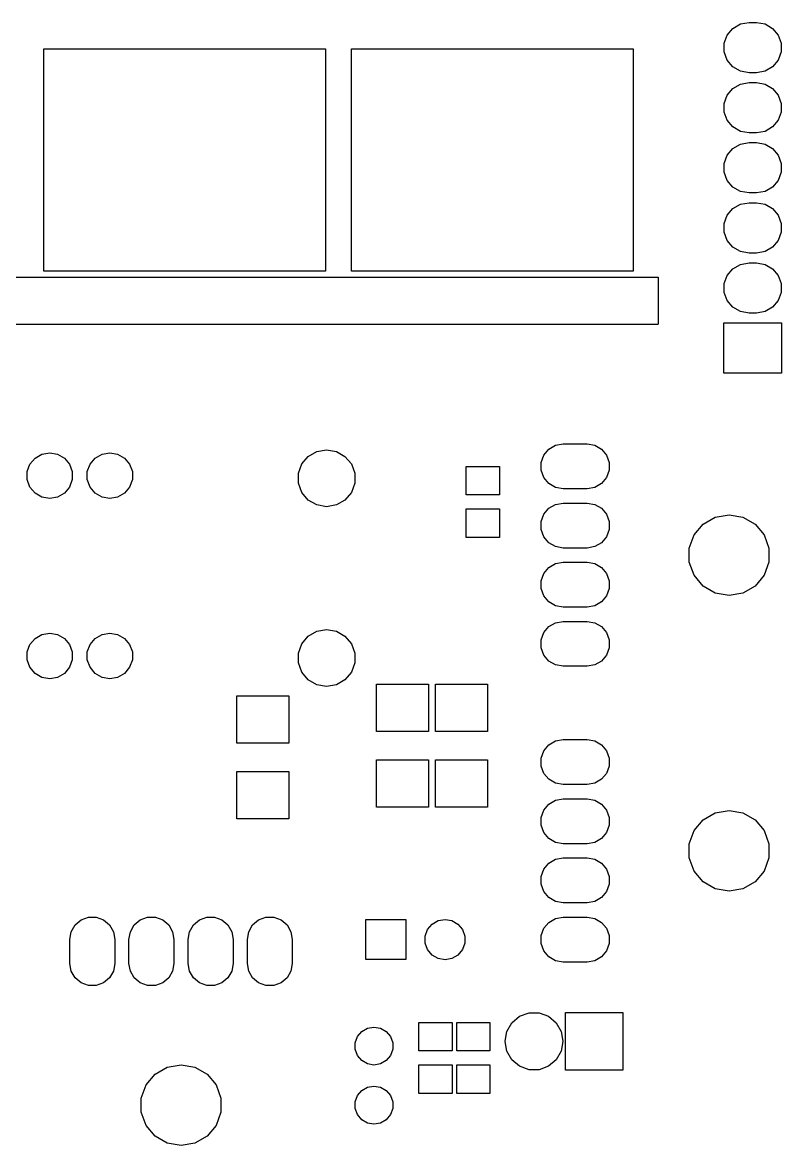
# Model space of a CAD drawing. Extents: x 0.7 to 75.7, y -92.2 to -1.9.
# Drawn here: x 43.65 to 75.72, y -92.21 to -44.74 of the extents above; entities that cross this region are included whole.
import ezdxf

# ---------------------------------------------------------------- set-up
doc = ezdxf.new("R2010")
doc.units = 0
doc.header["$MEASUREMENT"] = 0
doc.layers.add('BLACK', color=7, linetype='CONTINUOUS')

msp = doc.modelspace()

# ---------------------------------------------------------------- linework, layer by layer
at = {"layer": 'Black'}
for p, q in [((73.4218, -45.2682), (73.6593, -44.9852)), ((73.6593, -44.9852), (73.9792, -44.8005)), ((73.9792, -44.8005), (74.343, -44.7364)), ((74.343, -44.7364), (74.657, -44.7364)), ((74.657, -44.7364), (75.0208, -44.8005)), ((75.0208, -44.8005), (75.3407, -44.9852)), ((75.3407, -44.9852), (75.5781, -45.2682)), ((73.2955, -45.6153), (73.4218, -45.2682)), ((75.5781, -45.2682), (75.7045, -45.6153)), ((44.5494, -55.2495), (44.5494, -45.8503)), ((44.5494, -45.8503), (56.4506, -45.8503)), ((56.4506, -45.8503), (56.4506, -55.2495)), ((57.5494, -55.2495), (57.5494, -45.8503)), ((57.5494, -45.8503), (69.4506, -45.8503)), ((69.4506, -45.8503), (69.4506, -55.2495)), ((73.2955, -45.9847), (73.2955, -45.6153)), ((73.4218, -46.3318), (73.2955, -45.9847)), ((75.7045, -45.9847), (75.5781, -46.3318)), ((75.7045, -45.6153), (75.7045, -45.9847)), ((73.6593, -46.6148), (73.4218, -46.3318)), ((75.5781, -46.3318), (75.3407, -46.6148)), ((73.9792, -46.7995), (73.6593, -46.6148)), ((74.343, -46.8636), (73.9792, -46.7995)), ((74.657, -46.8636), (74.343, -46.8636)), ((75.0208, -46.7995), (74.657, -46.8636)), ((75.3407, -46.6148), (75.0208, -46.7995)), ((73.6593, -47.5252), (73.9792, -47.3405)), ((73.9792, -47.3405), (74.343, -47.2764)), ((74.343, -47.2764), (74.657, -47.2764)), ((74.657, -47.2764), (75.0208, -47.3405)), ((75.0208, -47.3405), (75.3407, -47.5252)), ((73.2955, -48.1553), (73.4218, -47.8082)), ((73.4218, -47.8082), (73.6593, -47.5252)), ((75.3407, -47.5252), (75.5781, -47.8082)), ((75.5781, -47.8082), (75.7045, -48.1553)), ((73.2955, -48.5247), (73.2955, -48.1553)), ((75.7045, -48.1553), (75.7045, -48.5247)), ((73.4218, -48.8718), (73.2955, -48.5247)), ((73.6593, -49.1548), (73.4218, -48.8718)), ((75.5781, -48.8718), (75.3407, -49.1548)), ((75.7045, -48.5247), (75.5781, -48.8718)), ((73.9792, -49.3395), (73.6593, -49.1548)), ((74.343, -49.4036), (73.9792, -49.3395)), ((75.0208, -49.3395), (74.657, -49.4036)), ((75.3407, -49.1548), (75.0208, -49.3395)), ((73.9792, -49.8805), (74.343, -49.8164)), ((74.657, -49.4036), (74.343, -49.4036)), ((74.343, -49.8164), (74.657, -49.8164)), ((74.657, -49.8164), (75.0208, -49.8805)), ((73.4218, -50.3482), (73.6593, -50.0652)), ((73.6593, -50.0652), (73.9792, -49.8805)), ((75.0208, -49.8805), (75.3407, -50.0652)), ((75.3407, -50.0652), (75.5781, -50.3482)), ((73.2955, -50.6953), (73.4218, -50.3482)), ((73.2955, -51.0647), (73.2955, -50.6953)), ((75.5781, -50.3482), (75.7045, -50.6953)), ((75.7045, -50.6953), (75.7045, -51.0647)), ((73.4218, -51.4118), (73.2955, -51.0647)), ((75.7045, -51.0647), (75.5781, -51.4118)), ((73.6593, -51.6948), (73.4218, -51.4118)), ((73.9792, -51.8795), (73.6593, -51.6948)), ((75.3407, -51.6948), (75.0208, -51.8795)), ((75.5781, -51.4118), (75.3407, -51.6948)), ((74.343, -51.9436), (73.9792, -51.8795)), ((74.657, -51.9436), (74.343, -51.9436)), ((75.0208, -51.8795), (74.657, -51.9436)), ((73.4218, -52.8882), (73.6593, -52.6052)), ((73.6593, -52.6052), (73.9792, -52.4205)), ((73.9792, -52.4205), (74.343, -52.3564)), ((74.343, -52.3564), (74.657, -52.3564)), ((74.657, -52.3564), (75.0208, -52.4205)), ((75.0208, -52.4205), (75.3407, -52.6052)), ((75.3407, -52.6052), (75.5781, -52.8882)), ((73.2955, -53.2353), (73.4218, -52.8882)), ((75.5781, -52.8882), (75.7045, -53.2353)), ((73.2955, -53.6047), (73.2955, -53.2353)), ((73.4218, -53.9518), (73.2955, -53.6047)), ((75.7045, -53.6047), (75.5781, -53.9518)), ((75.7045, -53.2353), (75.7045, -53.6047)), ((73.6593, -54.2348), (73.4218, -53.9518)), ((75.5781, -53.9518), (75.3407, -54.2348)), ((73.9792, -54.4195), (73.6593, -54.2348)), ((74.343, -54.4836), (73.9792, -54.4195)), ((74.657, -54.4836), (74.343, -54.4836)), ((75.0208, -54.4195), (74.657, -54.4836)), ((75.3407, -54.2348), (75.0208, -54.4195)), ((73.6593, -55.1452), (73.9792, -54.9605)), ((73.9792, -54.9605), (74.343, -54.8964)), ((74.343, -54.8964), (74.657, -54.8964)), ((74.657, -54.8964), (75.0208, -54.9605)), ((75.0208, -54.9605), (75.3407, -55.1452)), ((5.513, -55.5), (70.487, -55.5)), ((56.4506, -55.2495), (44.5494, -55.2495)), ((69.4506, -55.2495), (57.5494, -55.2495)), ((70.487, -55.5), (70.4881, -55.5002)), ((70.4881, -55.5002), (70.4893, -55.5002)), ((70.4893, -55.5002), (70.4903, -55.5006)), ((70.4903, -55.5006), (70.4914, -55.5008)), ((70.4914, -55.5008), (70.4924, -55.5014)), ((70.4924, -55.5014), (70.4935, -55.5017)), ((70.4935, -55.5017), (70.4944, -55.5025)), ((70.4944, -55.5025), (70.4954, -55.503)), ((70.4954, -55.503), (70.4961, -55.5039)), ((70.4961, -55.5039), (70.497, -55.5046)), ((70.497, -55.5046), (70.4975, -55.5056)), ((70.4975, -55.5056), (70.4983, -55.5065)), ((70.4983, -55.5065), (70.4986, -55.5076)), ((70.4986, -55.5076), (70.4992, -55.5086)), ((70.4992, -55.5086), (70.4994, -55.5097)), ((70.4994, -55.5097), (70.4998, -55.5107)), ((70.4998, -55.5107), (70.4998, -55.5119)), ((70.4998, -55.5119), (70.5, -55.513)), ((70.5, -55.513), (70.5, -57.487)), ((73.2955, -55.7753), (73.4218, -55.4282)), ((73.4218, -55.4282), (73.6593, -55.1452)), ((75.3407, -55.1452), (75.5781, -55.4282)), ((75.5781, -55.4282), (75.7045, -55.7753)), ((73.2955, -56.1447), (73.2955, -55.7753)), ((75.7045, -55.7753), (75.7045, -56.1447)), ((73.4218, -56.4918), (73.2955, -56.1447)), ((75.7045, -56.1447), (75.5781, -56.4918)), ((73.6593, -56.7748), (73.4218, -56.4918)), ((73.9792, -56.9595), (73.6593, -56.7748)), ((74.343, -57.0236), (73.9792, -56.9595)), ((75.0208, -56.9595), (74.657, -57.0236)), ((75.3407, -56.7748), (75.0208, -56.9595)), ((75.5781, -56.4918), (75.3407, -56.7748)), ((73.284, -59.5636), (73.284, -57.4364)), ((73.284, -57.4364), (75.716, -57.4364)), ((74.657, -57.0236), (74.343, -57.0236)), ((75.716, -57.4364), (75.716, -59.5636)), ((70.487, -57.5), (5.513, -57.5)), ((70.4881, -57.4998), (70.487, -57.5)), ((70.4893, -57.4998), (70.4881, -57.4998)), ((70.4903, -57.4994), (70.4893, -57.4998)), ((70.4914, -57.4992), (70.4903, -57.4994)), ((70.4924, -57.4986), (70.4914, -57.4992)), ((70.4935, -57.4983), (70.4924, -57.4986)), ((70.4944, -57.4975), (70.4935, -57.4983)), ((70.4954, -57.497), (70.4944, -57.4975)), ((70.4961, -57.4961), (70.4954, -57.497)), ((70.497, -57.4954), (70.4961, -57.4961)), ((70.4975, -57.4944), (70.497, -57.4954)), ((70.4983, -57.4935), (70.4975, -57.4944)), ((70.4986, -57.4924), (70.4983, -57.4935)), ((70.4992, -57.4914), (70.4986, -57.4924)), ((70.4994, -57.4903), (70.4992, -57.4914)), ((70.4998, -57.4893), (70.4994, -57.4903)), ((70.5, -57.487), (70.4998, -57.4881)), ((70.4998, -57.4881), (70.4998, -57.4893)), ((75.716, -59.5636), (73.284, -59.5636)), ((65.8838, -62.7723), (66.1695, -62.6073)), ((66.1695, -62.6073), (66.4945, -62.55)), ((66.4945, -62.55), (67.5055, -62.55)), ((67.5055, -62.55), (67.8305, -62.6073)), ((67.8305, -62.6073), (68.1162, -62.7723)), ((44.1793, -63.1502), (44.4697, -62.9826)), ((44.4697, -62.9826), (44.8, -62.9243)), ((44.8, -62.9243), (45.1303, -62.9826)), ((45.1303, -62.9826), (45.4207, -63.1502)), ((46.7193, -63.1502), (47.0097, -62.9826)), ((47.0097, -62.9826), (47.34, -62.9243)), ((47.34, -62.9243), (47.6703, -62.9826)), ((47.6703, -62.9826), (47.9607, -63.1502)), ((55.4568, -63.3979), (55.7257, -63.0774)), ((55.7257, -63.0774), (56.088, -62.8682)), ((56.088, -62.8682), (56.5, -62.7956)), ((56.5, -62.7956), (56.912, -62.8682)), ((56.912, -62.8682), (57.2743, -63.0774)), ((57.2743, -63.0774), (57.5432, -63.3979)), ((65.5589, -63.335), (65.6717, -63.025)), ((65.6717, -63.025), (65.8838, -62.7723)), ((68.1162, -62.7723), (68.3283, -63.025)), ((68.3283, -63.025), (68.4411, -63.335)), ((43.849, -63.7223), (43.9637, -63.4072)), ((43.9637, -63.4072), (44.1793, -63.1502)), ((45.4207, -63.1502), (45.6363, -63.4072)), ((45.6363, -63.4072), (45.751, -63.7223)), ((46.389, -63.7223), (46.5037, -63.4072)), ((46.5037, -63.4072), (46.7193, -63.1502)), ((47.9607, -63.1502), (48.1763, -63.4072)), ((48.1763, -63.4072), (48.291, -63.7223)), ((55.3137, -63.791), (55.4568, -63.3979)), ((57.5432, -63.3979), (57.6863, -63.791)), ((62.4, -64.7), (62.4, -63.5)), ((62.4, -63.5), (63.8, -63.5)), ((63.8, -63.5), (63.8, -64.7)), ((65.5589, -63.665), (65.5589, -63.335)), ((68.4411, -63.335), (68.4411, -63.665)), ((43.849, -64.0577), (43.849, -63.7223)), ((43.9637, -64.3728), (43.849, -64.0577)), ((45.751, -64.0577), (45.6363, -64.3728)), ((45.751, -63.7223), (45.751, -64.0577)), ((46.389, -64.0577), (46.389, -63.7223)), ((46.5037, -64.3728), (46.389, -64.0577)), ((48.291, -64.0577), (48.1763, -64.3728)), ((48.291, -63.7223), (48.291, -64.0577)), ((55.3137, -64.2093), (55.3137, -63.791)), ((57.6863, -63.791), (57.6863, -64.2093)), ((65.6717, -63.975), (65.5589, -63.665)), ((65.8838, -64.2277), (65.6717, -63.975)), ((68.3283, -63.975), (68.1162, -64.2277)), ((68.4411, -63.665), (68.3283, -63.975)), ((44.1793, -64.6298), (43.9637, -64.3728)), ((45.6363, -64.3728), (45.4207, -64.6298)), ((46.7193, -64.6298), (46.5037, -64.3728)), ((48.1763, -64.3728), (47.9607, -64.6298)), ((55.4568, -64.6025), (55.3137, -64.2093)), ((57.6863, -64.2093), (57.5432, -64.6025)), ((66.1695, -64.3927), (65.8838, -64.2277)), ((66.4945, -64.45), (66.1695, -64.3927)), ((67.5055, -64.45), (66.4945, -64.45)), ((67.8305, -64.3927), (67.5055, -64.45)), ((68.1162, -64.2277), (67.8305, -64.3927)), ((44.4697, -64.7974), (44.1793, -64.6298)), ((44.8, -64.8557), (44.4697, -64.7974)), ((45.1303, -64.7974), (44.8, -64.8557)), ((45.4207, -64.6298), (45.1303, -64.7974)), ((47.0097, -64.7974), (46.7193, -64.6298)), ((47.34, -64.8557), (47.0097, -64.7974)), ((47.6703, -64.7974), (47.34, -64.8557)), ((47.9607, -64.6298), (47.6703, -64.7974)), ((55.7257, -64.9229), (55.4568, -64.6025)), ((56.088, -65.1321), (55.7257, -64.9229)), ((57.2743, -64.9229), (56.912, -65.1321)), ((57.5432, -64.6025), (57.2743, -64.9229)), ((63.8, -64.7), (62.4, -64.7)), ((56.5, -65.2047), (56.088, -65.1321)), ((56.912, -65.1321), (56.5, -65.2047)), ((62.4, -66.5), (62.4, -65.3)), ((62.4, -65.3), (63.8, -65.3)), ((63.8, -65.3), (63.8, -66.5)), ((65.6717, -65.525), (65.8838, -65.2723)), ((65.8838, -65.2723), (66.1695, -65.1073)), ((66.1695, -65.1073), (66.4945, -65.05)), ((66.4945, -65.05), (67.5055, -65.05)), ((67.5055, -65.05), (67.8305, -65.1073)), ((67.8305, -65.1073), (68.1162, -65.2723)), ((68.1162, -65.2723), (68.3283, -65.525)), ((65.5589, -65.835), (65.6717, -65.525)), ((65.5589, -66.165), (65.5589, -65.835)), ((68.3283, -65.525), (68.4411, -65.835)), ((68.4411, -65.835), (68.4411, -66.165)), ((72.0221, -66.3968), (72.4031, -65.9428)), ((72.4031, -65.9428), (72.9163, -65.6464)), ((72.9163, -65.6464), (73.5, -65.5435)), ((73.5, -65.5435), (74.0837, -65.6464)), ((74.0837, -65.6464), (74.5969, -65.9428)), ((74.5969, -65.9428), (74.9779, -66.3968)), ((65.6717, -66.475), (65.5589, -66.165)), ((68.4411, -66.165), (68.3283, -66.475)), ((71.8194, -66.9537), (72.0221, -66.3968)), ((74.9779, -66.3968), (75.1806, -66.9537)), ((63.8, -66.5), (62.4, -66.5)), ((65.8838, -66.7277), (65.6717, -66.475)), ((66.1695, -66.8927), (65.8838, -66.7277)), ((66.4945, -66.95), (66.1695, -66.8927)), ((67.8305, -66.8927), (67.5055, -66.95)), ((68.1162, -66.7277), (67.8305, -66.8927)), ((68.3283, -66.475), (68.1162, -66.7277)), ((67.5055, -66.95), (66.4945, -66.95)), ((71.8194, -67.5463), (71.8194, -66.9537)), ((75.1806, -66.9537), (75.1806, -67.5463)), ((65.6717, -68.025), (65.8838, -67.7723)), ((65.8838, -67.7723), (66.1695, -67.6073)), ((66.1695, -67.6073), (66.4945, -67.55)), ((66.4945, -67.55), (67.5055, -67.55)), ((67.5055, -67.55), (67.8305, -67.6073)), ((67.8305, -67.6073), (68.1162, -67.7723)), ((68.1162, -67.7723), (68.3283, -68.025)), ((72.0221, -68.1032), (71.8194, -67.5463)), ((75.1806, -67.5463), (74.9779, -68.1032)), ((65.5589, -68.335), (65.6717, -68.025)), ((65.5589, -68.665), (65.5589, -68.335)), ((68.3283, -68.025), (68.4411, -68.335)), ((68.4411, -68.335), (68.4411, -68.665)), ((72.4031, -68.5572), (72.0221, -68.1032)), ((74.9779, -68.1032), (74.5969, -68.5572)), ((65.6717, -68.975), (65.5589, -68.665)), ((68.4411, -68.665), (68.3283, -68.975)), ((72.9163, -68.8536), (72.4031, -68.5572)), ((74.5969, -68.5572), (74.0837, -68.8536)), ((65.8838, -69.2277), (65.6717, -68.975)), ((66.1695, -69.3927), (65.8838, -69.2277)), ((68.1162, -69.2277), (67.8305, -69.3927)), ((68.3283, -68.975), (68.1162, -69.2277)), ((73.5, -68.9565), (72.9163, -68.8536)), ((74.0837, -68.8536), (73.5, -68.9565)), ((66.4945, -69.45), (66.1695, -69.3927)), ((67.5055, -69.45), (66.4945, -69.45)), ((67.8305, -69.3927), (67.5055, -69.45)), ((65.8838, -70.2723), (66.1695, -70.1073)), ((66.1695, -70.1073), (66.4945, -70.05)), ((66.4945, -70.05), (67.5055, -70.05)), ((67.5055, -70.05), (67.8305, -70.1073)), ((67.8305, -70.1073), (68.1162, -70.2723)), ((44.1793, -70.7702), (44.4697, -70.6026)), ((44.4697, -70.6026), (44.8, -70.5443)), ((44.8, -70.5443), (45.1303, -70.6026)), ((45.1303, -70.6026), (45.4207, -70.7702)), ((46.7193, -70.7702), (47.0097, -70.6026)), ((47.0097, -70.6026), (47.34, -70.5443)), ((47.34, -70.5443), (47.6703, -70.6026)), ((47.6703, -70.6026), (47.9607, -70.7702)), ((55.4568, -70.9975), (55.7257, -70.6771)), ((55.7257, -70.6771), (56.088, -70.4679)), ((56.088, -70.4679), (56.5, -70.3953)), ((56.5, -70.3953), (56.912, -70.4679)), ((56.912, -70.4679), (57.2743, -70.6771)), ((57.2743, -70.6771), (57.5432, -70.9975)), ((65.5589, -70.835), (65.6717, -70.525)), ((65.6717, -70.525), (65.8838, -70.2723)), ((68.1162, -70.2723), (68.3283, -70.525)), ((68.3283, -70.525), (68.4411, -70.835)), ((43.849, -71.3423), (43.9637, -71.0272)), ((43.9637, -71.0272), (44.1793, -70.7702)), ((45.4207, -70.7702), (45.6363, -71.0272)), ((45.6363, -71.0272), (45.751, -71.3423)), ((46.389, -71.3423), (46.5037, -71.0272)), ((46.5037, -71.0272), (46.7193, -70.7702)), ((47.9607, -70.7702), (48.1763, -71.0272)), ((48.1763, -71.0272), (48.291, -71.3423)), ((55.3137, -71.3907), (55.4568, -70.9975)), ((57.5432, -70.9975), (57.6863, -71.3907)), ((65.5589, -71.165), (65.5589, -70.835)), ((65.6717, -71.475), (65.5589, -71.165)), ((68.4411, -71.165), (68.3283, -71.475)), ((68.4411, -70.835), (68.4411, -71.165)), ((43.849, -71.6777), (43.849, -71.3423)), ((43.9637, -71.9928), (43.849, -71.6777)), ((45.751, -71.6777), (45.6363, -71.9928)), ((45.751, -71.3423), (45.751, -71.6777)), ((46.389, -71.6777), (46.389, -71.3423)), ((46.5037, -71.9928), (46.389, -71.6777)), ((48.291, -71.6777), (48.1763, -71.9928)), ((48.291, -71.3423), (48.291, -71.6777)), ((55.3137, -71.809), (55.3137, -71.3907)), ((57.6863, -71.3907), (57.6863, -71.809)), ((65.8838, -71.7277), (65.6717, -71.475)), ((68.3283, -71.475), (68.1162, -71.7277)), ((44.1793, -72.2497), (43.9637, -71.9928)), ((45.6363, -71.9928), (45.4207, -72.2497)), ((46.7193, -72.2497), (46.5037, -71.9928)), ((48.1763, -71.9928), (47.9607, -72.2497)), ((55.4568, -72.2021), (55.3137, -71.809)), ((57.6863, -71.809), (57.5432, -72.2021)), ((66.1695, -71.8927), (65.8838, -71.7277)), ((66.4945, -71.95), (66.1695, -71.8927)), ((67.5055, -71.95), (66.4945, -71.95)), ((67.8305, -71.8927), (67.5055, -71.95)), ((68.1162, -71.7277), (67.8305, -71.8927)), ((44.4697, -72.4174), (44.1793, -72.2497)), ((44.8, -72.4757), (44.4697, -72.4174)), ((45.1303, -72.4174), (44.8, -72.4757)), ((45.4207, -72.2497), (45.1303, -72.4174)), ((47.0097, -72.4174), (46.7193, -72.2497)), ((47.34, -72.4757), (47.0097, -72.4174)), ((47.6703, -72.4174), (47.34, -72.4757)), ((47.9607, -72.2497), (47.6703, -72.4174)), ((55.7257, -72.5226), (55.4568, -72.2021)), ((56.088, -72.7318), (55.7257, -72.5226)), ((57.2743, -72.5226), (56.912, -72.7318)), ((57.5432, -72.2021), (57.2743, -72.5226)), ((56.5, -72.8044), (56.088, -72.7318)), ((56.912, -72.7318), (56.5, -72.8044)), ((58.6, -74.7), (58.6, -72.7)), ((58.6, -72.7), (60.8, -72.7)), ((60.8, -72.7), (60.8, -74.7)), ((61.1, -74.7), (61.1, -72.7)), ((61.1, -72.7), (63.3, -72.7)), ((63.3, -72.7), (63.3, -74.7)), ((52.7, -75.2), (52.7, -73.2)), ((52.7, -73.2), (54.9, -73.2)), ((54.9, -73.2), (54.9, -75.2)), ((60.8, -74.7), (58.6, -74.7)), ((63.3, -74.7), (61.1, -74.7)), ((54.9, -75.2), (52.7, -75.2)), ((65.6717, -75.525), (65.8838, -75.2723)), ((65.8838, -75.2723), (66.1695, -75.1073)), ((66.1695, -75.1073), (66.4945, -75.05)), ((66.4945, -75.05), (67.5055, -75.05)), ((67.5055, -75.05), (67.8305, -75.1073)), ((67.8305, -75.1073), (68.1162, -75.2723)), ((68.1162, -75.2723), (68.3283, -75.525)), ((58.6, -77.9), (58.6, -75.9)), ((58.6, -75.9), (60.8, -75.9)), ((60.8, -75.9), (60.8, -77.9)), ((61.1, -77.9), (61.1, -75.9)), ((61.1, -75.9), (63.3, -75.9)), ((63.3, -75.9), (63.3, -77.9)), ((65.5589, -75.835), (65.6717, -75.525)), ((65.5589, -76.165), (65.5589, -75.835)), ((68.3283, -75.525), (68.4411, -75.835)), ((68.4411, -75.835), (68.4411, -76.165)), ((52.7, -78.4), (52.7, -76.4)), ((52.7, -76.4), (54.9, -76.4)), ((54.9, -76.4), (54.9, -78.4)), ((65.6717, -76.475), (65.5589, -76.165)), ((68.4411, -76.165), (68.3283, -76.475)), ((65.8838, -76.7277), (65.6717, -76.475)), ((66.1695, -76.8927), (65.8838, -76.7277)), ((66.4945, -76.95), (66.1695, -76.8927)), ((67.8305, -76.8927), (67.5055, -76.95)), ((68.1162, -76.7277), (67.8305, -76.8927)), ((68.3283, -76.475), (68.1162, -76.7277)), ((67.5055, -76.95), (66.4945, -76.95)), ((65.6717, -78.025), (65.8838, -77.7723)), ((65.8838, -77.7723), (66.1695, -77.6073)), ((66.1695, -77.6073), (66.4945, -77.55)), ((66.4945, -77.55), (67.5055, -77.55)), ((67.5055, -77.55), (67.8305, -77.6073)), ((67.8305, -77.6073), (68.1162, -77.7723)), ((68.1162, -77.7723), (68.3283, -78.025)), ((60.8, -77.9), (58.6, -77.9)), ((63.3, -77.9), (61.1, -77.9)), ((65.5589, -78.335), (65.6717, -78.025)), ((68.3283, -78.025), (68.4411, -78.335)), ((72.4031, -78.4427), (72.9163, -78.1464)), ((72.9163, -78.1464), (73.5, -78.0435)), ((73.5, -78.0435), (74.0837, -78.1464)), ((74.0837, -78.1464), (74.5969, -78.4427)), ((54.9, -78.4), (52.7, -78.4)), ((65.5589, -78.665), (65.5589, -78.335)), ((65.6717, -78.975), (65.5589, -78.665)), ((68.4411, -78.665), (68.3283, -78.975)), ((68.4411, -78.335), (68.4411, -78.665)), ((72.0221, -78.8968), (72.4031, -78.4427)), ((74.5969, -78.4427), (74.9779, -78.8968)), ((65.8838, -79.2277), (65.6717, -78.975)), ((66.1695, -79.3927), (65.8838, -79.2277)), ((68.1162, -79.2277), (67.8305, -79.3927)), ((68.3283, -78.975), (68.1162, -79.2277)), ((71.8194, -79.4537), (72.0221, -78.8968)), ((74.9779, -78.8968), (75.1806, -79.4537)), ((66.4945, -79.45), (66.1695, -79.3927)), ((67.5055, -79.45), (66.4945, -79.45)), ((67.8305, -79.3927), (67.5055, -79.45)), ((71.8194, -80.0463), (71.8194, -79.4537)), ((75.1806, -79.4537), (75.1806, -80.0463)), ((65.8838, -80.2723), (66.1695, -80.1073)), ((66.1695, -80.1073), (66.4945, -80.05)), ((66.4945, -80.05), (67.5055, -80.05)), ((67.5055, -80.05), (67.8305, -80.1073)), ((67.8305, -80.1073), (68.1162, -80.2723)), ((72.0221, -80.6032), (71.8194, -80.0463)), ((75.1806, -80.0463), (74.9779, -80.6032)), ((65.5589, -80.835), (65.6717, -80.525)), ((65.6717, -80.525), (65.8838, -80.2723)), ((68.1162, -80.2723), (68.3283, -80.525)), ((68.3283, -80.525), (68.4411, -80.835)), ((72.4031, -81.0572), (72.0221, -80.6032)), ((74.9779, -80.6032), (74.5969, -81.0572)), ((65.5589, -81.165), (65.5589, -80.835)), ((65.6717, -81.475), (65.5589, -81.165)), ((68.4411, -81.165), (68.3283, -81.475)), ((68.4411, -80.835), (68.4411, -81.165)), ((72.9163, -81.3536), (72.4031, -81.0572)), ((74.5969, -81.0572), (74.0837, -81.3536)), ((65.8838, -81.7277), (65.6717, -81.475)), ((68.3283, -81.475), (68.1162, -81.7277)), ((73.5, -81.4565), (72.9163, -81.3536)), ((74.0837, -81.3536), (73.5, -81.4565)), ((66.1695, -81.8927), (65.8838, -81.7277)), ((66.4945, -81.95), (66.1695, -81.8927)), ((67.5055, -81.95), (66.4945, -81.95)), ((67.8305, -81.8927), (67.5055, -81.95)), ((68.1162, -81.7277), (67.8305, -81.8927)), ((46.125, -82.6717), (46.435, -82.5589)), ((46.435, -82.5589), (46.765, -82.5589)), ((46.765, -82.5589), (47.075, -82.6717)), ((48.625, -82.6717), (48.935, -82.5589)), ((48.935, -82.5589), (49.265, -82.5589)), ((49.265, -82.5589), (49.575, -82.6717)), ((51.125, -82.6717), (51.435, -82.5589)), ((51.435, -82.5589), (51.765, -82.5589)), ((51.765, -82.5589), (52.075, -82.6717)), ((53.625, -82.6717), (53.935, -82.5589)), ((53.935, -82.5589), (54.265, -82.5589)), ((54.265, -82.5589), (54.575, -82.6717)), ((66.1695, -82.6073), (66.4945, -82.55)), ((66.4945, -82.55), (67.5055, -82.55)), ((67.5055, -82.55), (67.8305, -82.6073)), ((45.7073, -83.1695), (45.8723, -82.8838)), ((45.8723, -82.8838), (46.125, -82.6717)), ((47.075, -82.6717), (47.3277, -82.8838)), ((47.3277, -82.8838), (47.4927, -83.1695)), ((48.2073, -83.1695), (48.3723, -82.8838)), ((48.3723, -82.8838), (48.625, -82.6717)), ((49.575, -82.6717), (49.8277, -82.8838)), ((49.8277, -82.8838), (49.9927, -83.1695)), ((50.7073, -83.1695), (50.8723, -82.8838)), ((50.8723, -82.8838), (51.125, -82.6717)), ((52.075, -82.6717), (52.3277, -82.8838)), ((52.3277, -82.8838), (52.4927, -83.1695)), ((53.2073, -83.1695), (53.3723, -82.8838)), ((53.3723, -82.8838), (53.625, -82.6717)), ((54.575, -82.6717), (54.8277, -82.8838)), ((54.8277, -82.8838), (54.9927, -83.1695)), ((58.15, -84.35), (58.15, -82.65)), ((58.15, -82.65), (59.85, -82.65)), ((59.85, -82.65), (59.85, -84.35)), ((60.7611, -83.0734), (60.9515, -82.8464)), ((60.9515, -82.8464), (61.2082, -82.6982)), ((61.2082, -82.6982), (61.5, -82.6468)), ((61.5, -82.6468), (61.7918, -82.6982)), ((61.7918, -82.6982), (62.0485, -82.8464)), ((62.0485, -82.8464), (62.2389, -83.0734)), ((65.5589, -83.335), (65.6717, -83.025)), ((65.6717, -83.025), (65.8838, -82.7723)), ((65.8838, -82.7723), (66.1695, -82.6073)), ((67.8305, -82.6073), (68.1162, -82.7723)), ((68.1162, -82.7723), (68.3283, -83.025)), ((68.3283, -83.025), (68.4411, -83.335)), ((45.65, -83.4945), (45.7073, -83.1695)), ((45.65, -84.5055), (45.65, -83.4945)), ((47.4927, -83.1695), (47.55, -83.4945)), ((47.55, -83.4945), (47.55, -84.5055)), ((48.15, -83.4945), (48.2073, -83.1695)), ((48.15, -84.5055), (48.15, -83.4945)), ((49.9927, -83.1695), (50.05, -83.4945)), ((50.05, -83.4945), (50.05, -84.5055)), ((50.65, -83.4945), (50.7073, -83.1695)), ((50.65, -84.5055), (50.65, -83.4945)), ((52.4927, -83.1695), (52.55, -83.4945)), ((52.55, -83.4945), (52.55, -84.5055)), ((53.15, -83.4945), (53.2073, -83.1695)), ((53.15, -84.5055), (53.15, -83.4945)), ((54.9927, -83.1695), (55.05, -83.4945)), ((55.05, -83.4945), (55.05, -84.5055)), ((60.6597, -83.3518), (60.7611, -83.0734)), ((60.6597, -83.6482), (60.6597, -83.3518)), ((62.2389, -83.0734), (62.3403, -83.3518)), ((62.3403, -83.3518), (62.3403, -83.6482)), ((65.5589, -83.665), (65.5589, -83.335)), ((68.4411, -83.335), (68.4411, -83.665)), ((60.7611, -83.9266), (60.6597, -83.6482)), ((60.9515, -84.1536), (60.7611, -83.9266)), ((62.2389, -83.9266), (62.0485, -84.1536)), ((62.3403, -83.6482), (62.2389, -83.9266)), ((65.6717, -83.975), (65.5589, -83.665)), ((65.8838, -84.2277), (65.6717, -83.975)), ((68.3283, -83.975), (68.1162, -84.2277)), ((68.4411, -83.665), (68.3283, -83.975)), ((59.85, -84.35), (58.15, -84.35)), ((61.2082, -84.3018), (60.9515, -84.1536)), ((61.5, -84.3532), (61.2082, -84.3018)), ((61.7918, -84.3018), (61.5, -84.3532)), ((62.0485, -84.1536), (61.7918, -84.3018)), ((66.1695, -84.3927), (65.8838, -84.2277)), ((66.4945, -84.45), (66.1695, -84.3927)), ((67.5055, -84.45), (66.4945, -84.45)), ((67.8305, -84.3927), (67.5055, -84.45)), ((68.1162, -84.2277), (67.8305, -84.3927)), ((45.7073, -84.8305), (45.65, -84.5055)), ((45.8723, -85.1162), (45.7073, -84.8305)), ((47.4927, -84.8305), (47.3277, -85.1162)), ((47.55, -84.5055), (47.4927, -84.8305)), ((48.2073, -84.8305), (48.15, -84.5055)), ((48.3723, -85.1162), (48.2073, -84.8305)), ((49.9927, -84.8305), (49.8277, -85.1162)), ((50.05, -84.5055), (49.9927, -84.8305)), ((50.7073, -84.8305), (50.65, -84.5055)), ((50.8723, -85.1162), (50.7073, -84.8305)), ((52.4927, -84.8305), (52.3277, -85.1162)), ((52.55, -84.5055), (52.4927, -84.8305)), ((53.2073, -84.8305), (53.15, -84.5055)), ((53.3723, -85.1162), (53.2073, -84.8305)), ((54.9927, -84.8305), (54.8277, -85.1162)), ((55.05, -84.5055), (54.9927, -84.8305)), ((46.125, -85.3283), (45.8723, -85.1162)), ((46.435, -85.4411), (46.125, -85.3283)), ((46.765, -85.4411), (46.435, -85.4411)), ((47.075, -85.3283), (46.765, -85.4411)), ((47.3277, -85.1162), (47.075, -85.3283)), ((48.625, -85.3283), (48.3723, -85.1162)), ((48.935, -85.4411), (48.625, -85.3283)), ((49.265, -85.4411), (48.935, -85.4411)), ((49.575, -85.3283), (49.265, -85.4411)), ((49.8277, -85.1162), (49.575, -85.3283)), ((51.125, -85.3283), (50.8723, -85.1162)), ((51.435, -85.4411), (51.125, -85.3283)), ((51.765, -85.4411), (51.435, -85.4411)), ((52.075, -85.3283), (51.765, -85.4411)), ((52.3277, -85.1162), (52.075, -85.3283)), ((53.625, -85.3283), (53.3723, -85.1162)), ((53.935, -85.4411), (53.625, -85.3283)), ((54.265, -85.4411), (53.935, -85.4411)), ((54.575, -85.3283), (54.265, -85.4411)), ((54.8277, -85.1162), (54.575, -85.3283)), ((64.3285, -87.0137), (64.652, -86.7423)), ((64.652, -86.7423), (65.0488, -86.5978)), ((65.0488, -86.5978), (65.4712, -86.5978)), ((65.4712, -86.5978), (65.868, -86.7423)), ((65.868, -86.7423), (66.1915, -87.0137)), ((66.584, -89.016), (66.584, -86.584)), ((66.584, -86.584), (69.016, -86.584)), ((69.016, -86.584), (69.016, -89.016)), ((57.9838, -87.3848), (58.2253, -87.2454)), ((58.2253, -87.2454), (58.5, -87.1969)), ((58.5, -87.1969), (58.7747, -87.2454)), ((58.7747, -87.2454), (59.0162, -87.3848)), ((60.4, -88.2), (60.4, -87)), ((60.4, -87), (61.8, -87)), ((61.8, -87), (61.8, -88.2)), ((62, -88.2), (62, -87)), ((62, -87), (63.4, -87)), ((63.4, -87), (63.4, -88.2)), ((64.1173, -87.3795), (64.3285, -87.0137)), ((66.1915, -87.0137), (66.4027, -87.3795)), ((57.7091, -87.8606), (57.8045, -87.5985)), ((57.8045, -87.5985), (57.9838, -87.3848)), ((59.0162, -87.3848), (59.1955, -87.5985)), ((59.1955, -87.5985), (59.2909, -87.8606)), ((64.044, -87.7954), (64.1173, -87.3795)), ((64.044, -87.8046), (64.044, -87.7954)), ((64.1173, -88.2205), (64.044, -87.8046)), ((66.4027, -87.3795), (66.476, -87.7954)), ((66.476, -87.8046), (66.4027, -88.2205)), ((66.476, -87.7954), (66.476, -87.8046)), ((57.7091, -88.1394), (57.7091, -87.8606)), ((57.8045, -88.4015), (57.7091, -88.1394)), ((59.2909, -88.1394), (59.1955, -88.4015)), ((59.2909, -87.8606), (59.2909, -88.1394)), ((61.8, -88.2), (60.4, -88.2)), ((63.4, -88.2), (62, -88.2)), ((64.3285, -88.5863), (64.1173, -88.2205)), ((66.4027, -88.2205), (66.1915, -88.5863)), ((57.9838, -88.6152), (57.8045, -88.4015)), ((58.2253, -88.7546), (57.9838, -88.6152)), ((58.5, -88.8031), (58.2253, -88.7546)), ((58.7747, -88.7546), (58.5, -88.8031)), ((59.0162, -88.6152), (58.7747, -88.7546)), ((59.1955, -88.4015), (59.0162, -88.6152)), ((64.652, -88.8577), (64.3285, -88.5863)), ((66.1915, -88.5863), (65.868, -88.8577)), ((48.8721, -89.6468), (49.2531, -89.1927)), ((49.2531, -89.1927), (49.7663, -88.8964)), ((49.7663, -88.8964), (50.35, -88.7935)), ((50.35, -88.7935), (50.9337, -88.8964)), ((50.9337, -88.8964), (51.4469, -89.1927)), ((51.4469, -89.1927), (51.8279, -89.6468)), ((60.4, -90), (60.4, -88.8)), ((60.4, -88.8), (61.8, -88.8)), ((61.8, -88.8), (61.8, -90)), ((62, -90), (62, -88.8)), ((62, -88.8), (63.4, -88.8)), ((63.4, -88.8), (63.4, -90)), ((65.0488, -89.0022), (64.652, -88.8577)), ((65.4712, -89.0022), (65.0488, -89.0022)), ((65.868, -88.8577), (65.4712, -89.0022)), ((69.016, -89.016), (66.584, -89.016)), ((48.6694, -90.2037), (48.8721, -89.6468)), ((51.8279, -89.6468), (52.0306, -90.2037)), ((58.2253, -89.7454), (58.5, -89.6969)), ((58.5, -89.6969), (58.7747, -89.7454)), ((57.7091, -90.3606), (57.8045, -90.0985)), ((57.8045, -90.0985), (57.9838, -89.8848)), ((57.9838, -89.8848), (58.2253, -89.7454)), ((58.7747, -89.7454), (59.0162, -89.8848)), ((59.0162, -89.8848), (59.1955, -90.0985)), ((59.1955, -90.0985), (59.2909, -90.3606)), ((61.8, -90), (60.4, -90)), ((63.4, -90), (62, -90)), ((48.6694, -90.7963), (48.6694, -90.2037)), ((52.0306, -90.2037), (52.0306, -90.7963)), ((57.7091, -90.6394), (57.7091, -90.3606)), ((57.8045, -90.9015), (57.7091, -90.6394)), ((59.2909, -90.6394), (59.1955, -90.9015)), ((59.2909, -90.3606), (59.2909, -90.6394)), ((48.8721, -91.3532), (48.6694, -90.7963)), ((52.0306, -90.7963), (51.8279, -91.3532)), ((57.9838, -91.1152), (57.8045, -90.9015)), ((58.2253, -91.2546), (57.9838, -91.1152)), ((59.0162, -91.1152), (58.7747, -91.2546)), ((59.1955, -90.9015), (59.0162, -91.1152)), ((49.2531, -91.8072), (48.8721, -91.3532)), ((51.8279, -91.3532), (51.4469, -91.8072)), ((58.5, -91.3031), (58.2253, -91.2546)), ((58.7747, -91.2546), (58.5, -91.3031)), ((49.7663, -92.1036), (49.2531, -91.8072)), ((51.4469, -91.8072), (50.9337, -92.1036)), ((50.35, -92.2065), (49.7663, -92.1036)), ((50.9337, -92.1036), (50.35, -92.2065))]:
    msp.add_line(p, q, dxfattribs=at)

doc.saveas('drawing.dxf')
